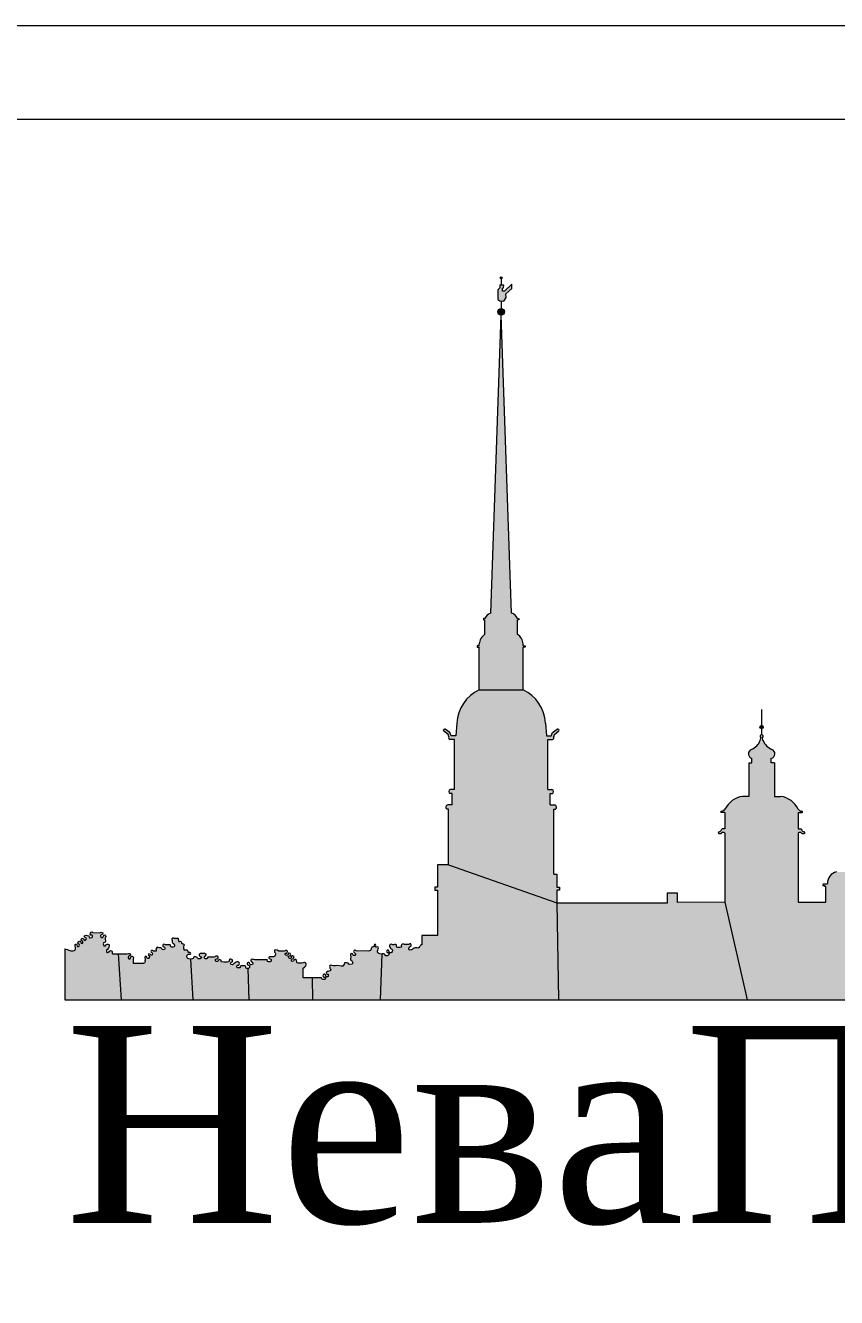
# Model space of a CAD drawing. Header units: metres. Extents: x 14591 to 15202, y 5442 to 5571.
# Drawn here: x 15033.84 to 15038.17, y 5465.25 to 5472.03 of the extents above; entities that cross this region are included whole.
import ezdxf

# ---------------------------------------------------------------- set-up
doc = ezdxf.new("R2010")
doc.units = ezdxf.units.M
doc.header["$MEASUREMENT"] = 0
doc.layers.add('контур здания на ситуации', color=1, linetype='Continuous', lineweight=30)
doc.styles.get("Standard").update_dxf_attribs({"font": 'txt.shx', "height": 0.0025})

# ---------------------------------------------------------------- blocks, each defined once
blk = doc.blocks.new('A$C2C6E360E_1_11')
at = {"linetype": 'Continuous', "lineweight": -2, "ltscale": 0.1}
for points in [[(-10.6662, -0.6725), (-10.6871, -0.672), (-10.6985, -0.6636), (-10.6989, -0.6128), (-10.6875, -0.6012), (-10.6875, -0.5876), (-10.6671, -0.5873), (-10.6674, -0.6026), (-10.6733, -0.603), (-10.6725, -0.6205), (-10.6634, -0.6202), (-10.6229, -0.582), (-10.6235, -0.6054), (-10.6556, -0.6334), (-10.6539, -0.6544)], [(-10.6753, -0.549, 1), (-10.6854, -0.549, 1)], [(-10.5634, -2.5175), (-10.5519, -2.5175), (-10.5519, -2.5113), (-10.5634, -2.5113), (-10.5634, -2.501, 0.245371), (-10.5938, -2.4487), (-10.5938, -2.3719), (-10.5855, -2.3719), (-10.5855, -2.3658), (-10.5938, -2.3658, 0.240353), (-10.6259, -2.3359), (-10.6803, -0.7479), (-10.7348, -2.3359, 0.240353), (-10.7668, -2.3658), (-10.7752, -2.3658), (-10.7752, -2.3719), (-10.7668, -2.3719), (-10.7668, -2.4487, 0.245371), (-10.7972, -2.501), (-10.7972, -2.5113), (-10.8087, -2.5113), (-10.8087, -2.5175), (-10.7972, -2.5175), (-10.7972, -2.7456), (-10.5634, -2.7456)], [(-10.4314, -3.0104), (-10.4059, -3.0104, 0.409034), (-10.4005, -2.9962), (-10.3968, -2.9834), (-10.3722, -2.9649, 0.850559), (-10.3843, -2.9567), (-10.407, -2.9737), (-10.4138, -2.9902), (-10.4383, -2.9902), (-10.4434, -2.9226, 0.273634), (-10.5634, -2.7456), (-10.7972, -2.7456, 0.273634), (-10.9173, -2.9226), (-10.9224, -2.9902), (-10.9468, -2.9902), (-10.9537, -2.9737), (-10.9783, -2.9552, 0.71604), (-10.9885, -2.9649), (-10.9639, -2.9834), (-10.9602, -2.9962, 0.409034), (-10.9548, -3.0104), (-10.9293, -3.0104), (-10.9293, -3.2778), (-10.9512, -3.2778, 0.692678), (-10.9533, -3.2989), (-10.9424, -3.2989), (-10.9424, -3.3595), (-10.9653, -3.3595, 0.789101), (-10.9696, -3.381), (-10.9613, -3.381), (-10.9613, -3.6795), (-10.3843, -3.8808), (-10.3843, -3.814), (-10.3688, -3.814), (-10.3688, -3.7976), (-10.3843, -3.7976), (-10.3843, -3.7292), (-10.3994, -3.7292), (-10.3994, -3.381), (-10.3911, -3.381, 0.818526), (-10.3962, -3.3595), (-10.4183, -3.3595), (-10.4183, -3.2989), (-10.4074, -3.2989, 0.692678), (-10.4095, -3.2778), (-10.4314, -3.2778)], [(-9.3003, -2.944, 1), (-9.2829, -2.944, 1)], [(-8.613, -3.9381), (-8.6155, -3.9381), (-8.6188, -3.9354), (-8.6221, -3.9283), (-8.6285, -3.9275), (-8.6338, -3.9254), (-8.6393, -3.9248), (-8.6442, -3.9271), (-8.6464, -3.9294), (-8.648, -3.9376), (-8.6533, -3.9397), (-8.6609, -3.9406), (-8.6687, -3.9397), (-8.6748, -3.939), (-8.6771, -3.9303), (-8.6782, -3.9273), (-8.6813, -3.9259), (-8.6883, -3.9258), (-8.6912, -3.9303), (-8.6931, -3.9334), (-8.695, -3.9362), (-8.7051, -3.9331), (-8.7041, -3.924), (-8.6989, -3.9214), (-8.6932, -3.9187), (-8.6918, -3.9153), (-8.6954, -3.9071), (-8.7036, -3.9053), (-8.7091, -3.9048), (-8.7091, -3.794), (-8.7043, -3.794), (-8.7043, -3.7898), (-8.6955, -3.7898, 0.987681), (-8.6974, -3.7821), (-8.7177, -3.7821, 0.380531), (-8.7661, -3.7162), (-8.8291, -3.7162), (-8.8921, -3.7162, 0.380531), (-8.9405, -3.7821), (-8.9625, -3.7821, 1.012473), (-8.9606, -3.7898), (-8.9539, -3.7898), (-8.9539, -3.794), (-8.9491, -3.794), (-8.9491, -3.8782), (-9.0962, -3.8782), (-9.0962, -3.5104, -0.473931), (-9.0783, -3.5093, 0.340172), (-9.062, -3.5099, 0.608909), (-9.0644, -3.5023, -0.218924), (-9.0746, -3.4973, 0.241035), (-9.0817, -3.4864), (-9.0962, -3.4864), (-9.0962, -3.3997), (-9.076, -3.3997, 0.746498), (-9.0762, -3.3926, -0.233077), (-9.0962, -3.382, 0.244578), (-9.1903, -3.3135), (-9.2233, -3.3135), (-9.2233, -3.1352), (-9.2399, -3.1352), (-9.2399, -3.1104, 0.712425), (-9.236, -3.0641, -0.19933), (-9.2843, -3.0155), (-9.2871, -3.001, 0.757963), (-9.2916, -2.985, 0.757963), (-9.2961, -3.001), (-9.299, -3.0155, -0.19933), (-9.3473, -3.0641, 0.712425), (-9.3434, -3.1104), (-9.3434, -3.1352), (-9.36, -3.1352), (-9.36, -3.3135), (-9.393, -3.3135, 0.244578), (-9.487, -3.382, -0.233077), (-9.5071, -3.3926, 1.028208), (-9.505, -3.3997), (-9.487, -3.3997), (-9.487, -3.4864), (-9.5016, -3.4864, 0.241035), (-9.5087, -3.4973, -0.218924), (-9.5189, -3.5023, 0.608909), (-9.5213, -3.5099, 0.340172), (-9.5049, -3.5093, -0.473931), (-9.487, -3.5104), (-9.487, -3.8782), (-9.3692, -4.3992), (-8.575, -4.3992)], [(-11.326, -4.3992), (-11.3162, -4.1541), (-11.3136, -4.1537), (-11.3047, -4.1538), (-11.3008, -4.156), (-11.2986, -4.1593), (-11.2983, -4.1626), (-11.2958, -4.1632), (-11.2919, -4.164), (-11.2859, -4.1645), (-11.2813, -4.1611), (-11.2775, -4.1512), (-11.279, -4.1497), (-11.2825, -4.1465), (-11.2842, -4.1463), (-11.2897, -4.1456), (-11.291, -4.1406), (-11.2906, -4.1376), (-11.2876, -4.1344), (-11.2815, -4.1337), (-11.2796, -4.1367), (-11.2785, -4.1409), (-11.278, -4.1427), (-11.277, -4.1462), (-11.275, -4.1469), (-11.2721, -4.1479), (-11.2686, -4.147), (-11.2653, -4.1462), (-11.2611, -4.1413), (-11.2607, -4.1357), (-11.2606, -4.1338), (-11.2622, -4.1295), (-11.2642, -4.1283), (-11.2672, -4.1264), (-11.2693, -4.1251), (-11.2718, -4.1228), (-11.2731, -4.1193), (-11.276, -4.1143), (-11.2753, -4.1095), (-11.2747, -4.1057), (-11.2723, -4.1027), (-11.2666, -4.1022), (-11.2624, -4.1037), (-11.2578, -4.1052), (-11.2557, -4.1049), (-11.2542, -4.1046), (-11.2501, -4.104), (-11.2463, -4.1023), (-11.2432, -4.1038), (-11.2389, -4.1058), (-11.2386, -4.1096), (-11.238, -4.1165), (-11.232, -4.1191), (-11.2249, -4.1199), (-11.2201, -4.1191), (-11.2158, -4.1185), (-11.2143, -4.1183), (-11.2119, -4.1164), (-11.2129, -4.1093), (-11.2125, -4.1053), (-11.2079, -4.1015), (-11.2033, -4.1003), (-11.1952, -4.1043), (-11.1879, -4.1043), (-11.1813, -4.1043), (-11.1758, -4.1037), (-11.1733, -4.1027), (-11.1667, -4.1002), (-11.163, -4.1001), (-11.1614, -4.1016), (-11.1597, -4.1045), (-11.1604, -4.1104), (-11.1641, -4.1143), (-11.1669, -4.1145), (-11.1682, -4.1158), (-11.1712, -4.1189), (-11.1723, -4.1219), (-11.172, -4.1265), (-11.169, -4.1316), (-11.1663, -4.1332), (-11.1621, -4.1315), (-11.1562, -4.1322), (-11.153, -4.1284), (-11.1518, -4.1269), (-11.1494, -4.124), (-11.1456, -4.1231), (-11.1429, -4.1225), (-11.1393, -4.1213), (-11.1353, -4.1216), (-11.1308, -4.1218), (-11.1251, -4.1222), (-11.1219, -4.1214), (-11.1202, -4.121), (-11.1182, -4.1205), (-11.1171, -4.1185), (-11.1148, -4.1145), (-11.1128, -4.111), (-11.1111, -4.108), (-11.1094, -4.105), (-11.1033, -4.1047), (-11.1033, -4.0556), (-11.02, -4.0556), (-11.02, -3.814), (-11.035, -3.814), (-11.035, -3.7976), (-11.02, -3.7976), (-11.02, -3.6795), (-10.9613, -3.6795), (-10.3843, -3.8808), (-10.3741, -4.3992)], [(-10.3741, -4.3992), (-10.3843, -3.8808), (-9.794, -3.8808), (-9.794, -3.8277), (-9.7415, -3.8277), (-9.7415, -3.879), (-9.487, -3.8782), (-9.3692, -4.3992)], [(-13.0071, -4.3992), (-13.0071, -4.1274), (-12.9923, -4.1305), (-12.9866, -4.1341), (-12.981, -4.1363), (-12.9756, -4.1375), (-12.9714, -4.1376), (-12.9621, -4.1379), (-12.9559, -4.1347), (-12.9525, -4.1317), (-12.9504, -4.1273), (-12.9502, -4.1192), (-12.952, -4.1125), (-12.9516, -4.1039), (-12.9481, -4.1015), (-12.9443, -4.1023), (-12.9433, -4.1055), (-12.9415, -4.1121), (-12.9391, -4.1133), (-12.9349, -4.1138), (-12.9308, -4.1116), (-12.928, -4.1078), (-12.9311, -4.1018), (-12.9349, -4.099), (-12.9372, -4.0937), (-12.934, -4.0877), (-12.9285, -4.0848), (-12.9243, -4.0876), (-12.9224, -4.0904), (-12.9192, -4.0969), (-12.9136, -4.0974), (-12.9115, -4.0932), (-12.9106, -4.0892), (-12.9122, -4.0863), (-12.9157, -4.0835), (-12.9196, -4.0818), (-12.9205, -4.0778), (-12.9184, -4.0725), (-12.9148, -4.0704), (-12.9118, -4.0709), (-12.9073, -4.0721), (-12.9061, -4.0764), (-12.9053, -4.0786), (-12.9036, -4.0801), (-12.8986, -4.0805), (-12.8946, -4.0783), (-12.8917, -4.0733), (-12.8939, -4.0705), (-12.896, -4.0671), (-12.8994, -4.0662), (-12.9032, -4.0613), (-12.9025, -4.0578), (-12.9005, -4.0547), (-12.8926, -4.054), (-12.8878, -4.0563), (-12.8794, -4.0577), (-12.8774, -4.065), (-12.8762, -4.0674), (-12.8728, -4.0687), (-12.8621, -4.0653), (-12.8601, -4.0627), (-12.8593, -4.0576), (-12.8609, -4.0544), (-12.868, -4.0536), (-12.8716, -4.0484), (-12.8702, -4.0434), (-12.8664, -4.0379), (-12.8606, -4.0364), (-12.8578, -4.0386), (-12.8229, -4.0408), (-12.8162, -4.0386), (-12.814, -4.0369), (-12.8052, -4.0405), (-12.8043, -4.0456), (-12.8054, -4.0481), (-12.8099, -4.0504), (-12.814, -4.0514), (-12.817, -4.0563), (-12.8158, -4.0641), (-12.8137, -4.0668), (-12.8084, -4.0672), (-12.8021, -4.0632), (-12.8011, -4.0582), (-12.7992, -4.0538), (-12.7941, -4.0519), (-12.7896, -4.0553), (-12.7886, -4.06), (-12.79, -4.066), (-12.7912, -4.0681), (-12.7913, -4.0744), (-12.7911, -4.0835), (-12.7905, -4.0879), (-12.792, -4.0903), (-12.8004, -4.0952), (-12.8025, -4.1001), (-12.8015, -4.1052), (-12.7992, -4.1098), (-12.7905, -4.111), (-12.7877, -4.1078), (-12.7861, -4.1039), (-12.7817, -4.1013), (-12.7758, -4.1018), (-12.773, -4.1034), (-12.7714, -4.1055), (-12.7712, -4.1103), (-12.773, -4.1172), (-12.7742, -4.1224), (-12.7786, -4.1286), (-12.7846, -4.1332), (-12.7858, -4.1409), (-12.7835, -4.1454), (-12.7791, -4.1466), (-12.7717, -4.1441), (-12.7697, -4.1393), (-12.7642, -4.1351), (-12.7587, -4.1369), (-12.7551, -4.1412), (-12.7543, -4.1513), (-12.7538, -4.1533), (-12.7227, -4.1537), (-12.7064, -4.3992)], [(-12.7064, -4.3992), (-12.7227, -4.1537), (-12.6742, -4.1535), (-12.6676, -4.1509), (-12.6647, -4.1507), (-12.659, -4.1529), (-12.6575, -4.1567), (-12.6585, -4.1615), (-12.6617, -4.1635), (-12.6677, -4.1671), (-12.6696, -4.1707), (-12.6697, -4.175), (-12.6666, -4.1801), (-12.6638, -4.1811), (-12.6589, -4.1779), (-12.6565, -4.1754), (-12.6545, -4.17), (-12.6525, -4.1657), (-12.6478, -4.1657), (-12.6439, -4.1676), (-12.6428, -4.1686), (-12.6411, -4.1731), (-12.6424, -4.1834), (-12.6424, -4.2027), (-12.5881, -4.2027), (-12.5881, -4.2027), (-12.5864, -4.2026), (-12.5836, -4.2021), (-12.5823, -4.2004), (-12.5801, -4.1968), (-12.5773, -4.1933), (-12.5793, -4.1911), (-12.5804, -4.1893), (-12.5791, -4.1803), (-12.5786, -4.1773), (-12.5804, -4.1738), (-12.58, -4.1703), (-12.5786, -4.1676), (-12.5761, -4.1662), (-12.5731, -4.1668), (-12.5699, -4.1692), (-12.569, -4.1729), (-12.5677, -4.1766), (-12.5641, -4.1778), (-12.5602, -4.178), (-12.5569, -4.1735), (-12.5556, -4.1705), (-12.5558, -4.1645), (-12.5581, -4.1626), (-12.5607, -4.1615), (-12.5626, -4.1592), (-12.5601, -4.1552), (-12.5583, -4.154), (-12.5538, -4.1544), (-12.5502, -4.1576), (-12.5476, -4.1602), (-12.5434, -4.1597), (-12.5416, -4.1581), (-12.5396, -4.1514), (-12.541, -4.1476), (-12.5438, -4.1466), (-12.5468, -4.1447), (-12.5486, -4.1411), (-12.5474, -4.1375), (-12.5446, -4.1362), (-12.54, -4.136), (-12.5344, -4.1381), (-12.5262, -4.1386), (-12.5207, -4.1384), (-12.5201, -4.1341), (-12.5211, -4.1284), (-12.5191, -4.1231), (-12.5143, -4.1181), (-12.5103, -4.1186), (-12.5025, -4.1209), (-12.4977, -4.1214), (-12.4913, -4.1243), (-12.4865, -4.1304), (-12.4823, -4.1317), (-12.476, -4.1306), (-12.4736, -4.1262), (-12.4733, -4.1212), (-12.4754, -4.1176), (-12.4789, -4.1164), (-12.4842, -4.113), (-12.4842, -4.1071), (-12.4833, -4.1029), (-12.4785, -4.1014), (-12.4708, -4.1045), (-12.4513, -4.1047), (-12.4459, -4.1057), (-12.4438, -4.1078), (-12.4429, -4.1123), (-12.4378, -4.117), (-12.4318, -4.1176), (-12.426, -4.1161), (-12.4231, -4.1117), (-12.4231, -4.1076), (-12.4245, -4.1008), (-12.4261, -4.0983), (-12.4286, -4.0975), (-12.4332, -4.0953), (-12.4353, -4.0904), (-12.4341, -4.0838), (-12.4342, -4.0813), (-12.4366, -4.0774), (-12.4364, -4.074), (-12.4354, -4.0708), (-12.4338, -4.0701), (-12.4265, -4.07), (-12.422, -4.0714), (-12.4164, -4.0716), (-12.4068, -4.072), (-12.4036, -4.0722), (-12.4017, -4.0734), (-12.4002, -4.0774), (-12.4001, -4.0815), (-12.4001, -4.0843), (-12.4002, -4.0861), (-12.3983, -4.0885), (-12.396, -4.0886), (-12.3915, -4.0882), (-12.3866, -4.0894), (-12.3842, -4.0916), (-12.3833, -4.0938), (-12.3827, -4.0978), (-12.3787, -4.1017), (-12.3744, -4.1015), (-12.3715, -4.1026), (-12.3703, -4.1042), (-12.3698, -4.1065), (-12.3706, -4.1089), (-12.3718, -4.1102), (-12.3717, -4.1175), (-12.3719, -4.1211), (-12.3721, -4.1246), (-12.3712, -4.1304), (-12.37, -4.1335), (-12.3668, -4.1342), (-12.3642, -4.134), (-12.361, -4.134), (-12.3553, -4.134), (-12.3525, -4.1353), (-12.3516, -4.1367), (-12.3496, -4.1403), (-12.3502, -4.1439), (-12.3481, -4.1458), (-12.3413, -4.1463), (-12.3374, -4.1483), (-12.3353, -4.1519), (-12.3376, -4.1543), (-12.3426, -4.1541), (-12.3471, -4.1542), (-12.352, -4.1563), (-12.3545, -4.1602), (-12.3561, -4.1663), (-12.3558, -4.1703), (-12.3551, -4.1754), (-12.3513, -4.1785), (-12.3451, -4.1807), (-12.3376, -4.1817), (-12.3254, -4.3992)], [(-12.0255, -4.3992), (-12.032, -4.2314), (-12.028, -4.2308), (-12.0247, -4.2281), (-12.0227, -4.2258), (-12.0219, -4.2236), (-12.0225, -4.2165), (-12.0238, -4.2146), (-12.0323, -4.211), (-12.0346, -4.207), (-12.0349, -4.2038), (-12.0336, -4.2017), (-12.0299, -4.1997), (-12.0244, -4.1989), (-12.0216, -4.2021), (-12.0205, -4.2061), (-12.0193, -4.2095), (-12.0168, -4.211), (-12.0128, -4.211), (-12.0057, -4.2096), (-12.0042, -4.2052), (-12.0043, -4.2027), (-12.0057, -4.1991), (-12.0088, -4.1982), (-12.0126, -4.1955), (-12.0145, -4.1909), (-12.0154, -4.1868), (-12.0134, -4.184), (-12.0076, -4.1822), (-12.0037, -4.1828), (-12.0011, -4.1837), (-11.9945, -4.1857), (-11.9352, -4.1851), (-11.929, -4.1853), (-11.9266, -4.1866), (-11.9277, -4.1897), (-11.9273, -4.1939), (-11.9215, -4.1955), (-11.9125, -4.196), (-11.9085, -4.1933), (-11.9063, -4.1892), (-11.9069, -4.1827), (-11.9083, -4.1812), (-11.9173, -4.1773), (-11.9192, -4.1741), (-11.9188, -4.1702), (-11.9162, -4.1687), (-11.9103, -4.1688), (-11.9026, -4.1697), (-11.8945, -4.1685), (-11.8878, -4.166), (-11.8848, -4.1607), (-11.8841, -4.1566), (-11.8846, -4.1512), (-11.8864, -4.1471), (-11.889, -4.1443), (-11.8897, -4.139), (-11.8885, -4.1342), (-11.8818, -4.1324), (-11.8752, -4.1345), (-11.8653, -4.139), (-11.8584, -4.1394), (-11.8455, -4.1388), (-11.8368, -4.1383), (-11.8331, -4.1376), (-11.8301, -4.1346), (-11.8233, -4.1352), (-11.821, -4.1369), (-11.82, -4.1415), (-11.8224, -4.1476), (-11.8238, -4.1488), (-11.8258, -4.1488), (-11.8289, -4.1501), (-11.8318, -4.1522), (-11.8315, -4.1562), (-11.8282, -4.1601), (-11.8262, -4.1615), (-11.8194, -4.1611), (-11.8169, -4.1575), (-11.8167, -4.154), (-11.8153, -4.1503), (-11.8105, -4.1495), (-11.8061, -4.1511), (-11.8032, -4.1546), (-11.8014, -4.1589), (-11.8034, -4.1635), (-11.8092, -4.164), (-11.8133, -4.1652), (-11.8154, -4.1677), (-11.8147, -4.1715), (-11.8131, -4.1745), (-11.8107, -4.1764), (-11.8067, -4.1781), (-11.8039, -4.1775), (-11.8, -4.1744), (-11.7996, -4.1708), (-11.7983, -4.1676), (-11.7928, -4.1643), (-11.7889, -4.165), (-11.7847, -4.1669), (-11.787, -4.1764), (-11.7901, -4.179), (-11.797, -4.1825), (-11.799, -4.1859), (-11.7991, -4.1903), (-11.7941, -4.1938), (-11.7885, -4.1926), (-11.7859, -4.189), (-11.7843, -4.1845), (-11.782, -4.1831), (-11.7748, -4.184), (-11.7716, -4.1863), (-11.77, -4.1952), (-11.7699, -4.1986), (-11.7686, -4.2011), (-11.7635, -4.2031), (-11.7531, -4.2032), (-11.7429, -4.2031), (-11.7365, -4.2008), (-11.7317, -4.1993), (-11.7286, -4.1989), (-11.7245, -4.2019), (-11.7225, -4.2032), (-11.721, -4.2082), (-11.7198, -4.2126), (-11.7224, -4.219), (-11.7247, -4.2215), (-11.7296, -4.2246), (-11.7367, -4.2298), (-11.7367, -4.281), (-11.6874, -4.281), (-11.6857, -4.3992)], [(-11.6857, -4.3992), (-11.6874, -4.281), (-11.6381, -4.281), (-11.6371, -4.2864), (-11.6353, -4.2885), (-11.629, -4.2906), (-11.622, -4.2903), (-11.6167, -4.2833), (-11.6169, -4.2803), (-11.6194, -4.2778), (-11.621, -4.2778), (-11.6257, -4.2768), (-11.6295, -4.2746), (-11.6316, -4.2709), (-11.6288, -4.2647), (-11.6258, -4.2614), (-11.6209, -4.2623), (-11.6157, -4.2672), (-11.6159, -4.272), (-11.6112, -4.2752), (-11.6062, -4.275), (-11.6021, -4.2733), (-11.6036, -4.2699), (-11.6025, -4.2653), (-11.6037, -4.2621), (-11.6086, -4.2613), (-11.6118, -4.2595), (-11.6133, -4.2555), (-11.6125, -4.2508), (-11.6083, -4.2472), (-11.6048, -4.2466), (-11.5995, -4.2463), (-11.5948, -4.2442), (-11.5914, -4.2415), (-11.5896, -4.237), (-11.5913, -4.233), (-11.594, -4.2301), (-11.5948, -4.2248), (-11.5954, -4.2203), (-11.5944, -4.2156), (-11.5885, -4.2139), (-11.5832, -4.2149), (-11.5743, -4.2165), (-11.5658, -4.2175), (-11.5608, -4.2153), (-11.5423, -4.2164), (-11.5333, -4.2186), (-11.5243, -4.2183), (-11.5175, -4.2087), (-11.5153, -4.2008), (-11.5092, -4.201), (-11.5036, -4.2012), (-11.4962, -4.2031), (-11.4927, -4.2083), (-11.4892, -4.2107), (-11.4743, -4.2082), (-11.4734, -4.2045), (-11.471, -4.1988), (-11.4742, -4.1927), (-11.4767, -4.1909), (-11.4815, -4.1874), (-11.4846, -4.1815), (-11.4836, -4.1774), (-11.4818, -4.1706), (-11.484, -4.1587), (-11.4833, -4.1548), (-11.48, -4.1518), (-11.474, -4.1531), (-11.4721, -4.1581), (-11.4686, -4.1613), (-11.4633, -4.1627), (-11.4604, -4.1616), (-11.4573, -4.1573), (-11.4574, -4.1528), (-11.4602, -4.1491), (-11.4623, -4.1476), (-11.466, -4.145), (-11.4672, -4.1412), (-11.4666, -4.1375), (-11.4631, -4.1345), (-11.4588, -4.1345), (-11.4564, -4.1362), (-11.4476, -4.1381), (-11.3974, -4.1379), (-11.3893, -4.1385), (-11.3819, -4.138), (-11.3767, -4.1353), (-11.3754, -4.1318), (-11.374, -4.1267), (-11.3731, -4.1232), (-11.3723, -4.1215), (-11.3701, -4.1184), (-11.3665, -4.1172), (-11.3627, -4.1161), (-11.3578, -4.114), (-11.3585, -4.1076), (-11.3564, -4.1034), (-11.3541, -4.1023), (-11.3499, -4.1043), (-11.3485, -4.1082), (-11.3499, -4.1118), (-11.3506, -4.1134), (-11.3512, -4.115), (-11.348, -4.1173), (-11.3469, -4.117), (-11.3409, -4.1157), (-11.3371, -4.1184), (-11.3352, -4.1212), (-11.3357, -4.1272), (-11.3385, -4.1334), (-11.3406, -4.1392), (-11.3396, -4.1439), (-11.3386, -4.1483), (-11.3325, -4.1516), (-11.3267, -4.1528), (-11.3189, -4.1546), (-11.3162, -4.1541), (-11.326, -4.3992)], [(-12.3254, -4.3992), (-12.3376, -4.1817), (-12.3257, -4.1803), (-12.3225, -4.1783), (-12.3217, -4.175), (-12.3203, -4.1722), (-12.3181, -4.1696), (-12.315, -4.1679), (-12.3099, -4.1695), (-12.3046, -4.1713), (-12.3011, -4.1732), (-12.2997, -4.177), (-12.2959, -4.179), (-12.2902, -4.1802), (-12.2855, -4.1801), (-12.2788, -4.1747), (-12.2786, -4.1721), (-12.2799, -4.1697), (-12.286, -4.1666), (-12.2897, -4.1641), (-12.2913, -4.1604), (-12.2915, -4.1575), (-12.2914, -4.1561), (-12.2857, -4.152), (-12.2809, -4.151), (-12.2773, -4.1519), (-12.2731, -4.1522), (-12.2673, -4.1509), (-12.2635, -4.1501), (-12.2604, -4.1507), (-12.257, -4.1525), (-12.2541, -4.1551), (-12.2531, -4.1589), (-12.2574, -4.1644), (-12.2603, -4.1665), (-12.2623, -4.1708), (-12.2621, -4.1747), (-12.2602, -4.1775), (-12.2562, -4.1801), (-12.2514, -4.1807), (-12.2479, -4.1788), (-12.2477, -4.1764), (-12.2441, -4.1705), (-12.2134, -4.1702), (-12.2077, -4.1699), (-12.2055, -4.1681), (-12.2028, -4.1657), (-12.198, -4.1648), (-12.1938, -4.1655), (-12.191, -4.1671), (-12.19, -4.1688), (-12.1892, -4.1727), (-12.1903, -4.1766), (-12.1927, -4.1792), (-12.1951, -4.1803), (-12.1969, -4.1805), (-12.2012, -4.181), (-12.2038, -4.1836), (-12.2045, -4.1871), (-12.2041, -4.1905), (-12.2019, -4.1934), (-12.1972, -4.194), (-12.1918, -4.194), (-12.1888, -4.1899), (-12.1884, -4.1875), (-12.1865, -4.1851), (-12.1829, -4.1842), (-12.1784, -4.1847), (-12.1753, -4.1861), (-12.1737, -4.1888), (-12.1731, -4.1915), (-12.1731, -4.1946), (-12.172, -4.1966), (-12.1592, -4.1979), (-12.1496, -4.1981), (-12.1407, -4.1977), (-12.1348, -4.1961), (-12.1308, -4.1918), (-12.1301, -4.1885), (-12.1282, -4.1842), (-12.127, -4.1825), (-12.1224, -4.1823), (-12.1165, -4.1828), (-12.1136, -4.1849), (-12.1122, -4.1881), (-12.1112, -4.1909), (-12.1157, -4.1962), (-12.1194, -4.1978), (-12.1221, -4.2013), (-12.1229, -4.2048), (-12.1226, -4.2086), (-12.1205, -4.2105), (-12.1132, -4.2118), (-12.1076, -4.2087), (-12.1033, -4.2048), (-12.0992, -4.2008), (-12.0947, -4.1983), (-12.0901, -4.1965), (-12.0837, -4.1961), (-12.0793, -4.1977), (-12.0767, -4.2002), (-12.0765, -4.2039), (-12.0769, -4.2079), (-12.0781, -4.2117), (-12.0802, -4.2132), (-12.0848, -4.2137), (-12.0883, -4.2154), (-12.0898, -4.2174), (-12.0904, -4.2213), (-12.0891, -4.2248), (-12.0867, -4.2273), (-12.0804, -4.2277), (-12.0744, -4.2273), (-12.0716, -4.2257), (-12.0713, -4.2193), (-12.0673, -4.2177), (-12.0629, -4.2166), (-12.0565, -4.2167), (-12.0506, -4.217), (-12.0476, -4.2179), (-12.0441, -4.219), (-12.0418, -4.2224), (-12.0413, -4.2259), (-12.04, -4.2304), (-12.0359, -4.2319), (-12.032, -4.2314), (-12.0255, -4.3992)]]:
    blk.add_hatch(color=7, dxfattribs=at).paths.add_polyline_path(points)
h = blk.add_hatch(color=7, dxfattribs=at)
edge = h.paths.add_edge_path()
edge.add_arc((-10.6803, -0.7305), 0.0174, 0, 360)
at = {"color": 7, "linetype": 'Continuous', "lineweight": -2, "ltscale": 0.1}
for p, q in [((-10.6803, -0.5541), (-10.6803, -0.5875)), ((-10.6803, -0.6722), (-10.6803, -0.7131)), ((-10.7348, -2.3363), (-10.6803, -0.7479)), ((-10.6259, -2.3363), (-10.6803, -0.7479)), ((-10.7668, -2.4498), (-10.7668, -2.3719)), ((-10.5938, -2.4498), (-10.5938, -2.3719)), ((-10.7972, -2.5113), (-10.7972, -2.501)), ((-10.5634, -2.5113), (-10.5634, -2.501)), ((-10.7972, -2.7456), (-10.7972, -2.5175)), ((-10.5634, -2.7456), (-10.5634, -2.5175)), ((-10.7972, -2.7456), (-10.5634, -2.7456)), ((-9.2916, -2.8497), (-9.2916, -2.9353)), ((-10.9639, -2.9834), (-10.9885, -2.9649)), ((-10.9537, -2.9737), (-10.9783, -2.9552)), ((-10.9602, -2.9962), (-10.9639, -2.9834)), ((-10.9468, -2.9902), (-10.9537, -2.9737)), ((-10.9173, -2.9226), (-10.9224, -2.9902)), ((-10.4434, -2.9226), (-10.4383, -2.9902)), ((-10.4138, -2.9902), (-10.407, -2.9737)), ((-10.407, -2.9737), (-10.3823, -2.9552)), ((-10.4005, -2.9962), (-10.3968, -2.9834)), ((-10.3968, -2.9834), (-10.3722, -2.9649)), ((-9.2916, -2.9527), (-9.2916, -2.985)), ((-10.9293, -3.0104), (-10.9548, -3.0104)), ((-10.9224, -2.9902), (-10.9468, -2.9902)), ((-10.9293, -3.2778), (-10.9293, -3.0104)), ((-10.4383, -2.9902), (-10.4138, -2.9902)), ((-10.4314, -3.2778), (-10.4314, -3.0104)), ((-10.4314, -3.0104), (-10.4059, -3.0104)), ((-9.299, -3.0155), (-9.2961, -3.001)), ((-9.2843, -3.0155), (-9.2871, -3.001)), ((-9.3434, -3.1352), (-9.3434, -3.1102)), ((-9.2399, -3.1352), (-9.2399, -3.1102)), ((-9.36, -3.1352), (-9.36, -3.3135)), ((-9.36, -3.1352), (-9.3434, -3.1352)), ((-9.2233, -3.1352), (-9.2399, -3.1352)), ((-9.2233, -3.1352), (-9.2233, -3.3135)), ((-10.9424, -3.2989), (-10.9533, -3.2989)), ((-10.9293, -3.2778), (-10.9512, -3.2778)), ((-10.9424, -3.3595), (-10.9424, -3.2989)), ((-10.4314, -3.2778), (-10.4095, -3.2778)), ((-10.4183, -3.3595), (-10.4183, -3.2989)), ((-10.4183, -3.2989), (-10.4074, -3.2989)), ((-9.36, -3.3135), (-9.393, -3.3135)), ((-9.2233, -3.3135), (-9.1903, -3.3135)), ((-10.9613, -3.381), (-10.9696, -3.381)), ((-10.9424, -3.3595), (-10.9653, -3.3595)), ((-10.9613, -3.6795), (-10.9613, -3.381)), ((-10.4183, -3.3595), (-10.3954, -3.3595)), ((-10.3994, -3.7292), (-10.3994, -3.381)), ((-10.3994, -3.381), (-10.3911, -3.381)), ((-9.487, -3.3997), (-9.5073, -3.3997)), ((-9.487, -3.3997), (-9.487, -3.4864)), ((-9.0962, -3.3997), (-9.0962, -3.4864)), ((-9.0962, -3.3997), (-9.076, -3.3997)), ((-9.487, -3.4864), (-9.5016, -3.4864)), ((-9.487, -3.5104), (-9.487, -3.8782)), ((-9.0962, -3.4864), (-9.0817, -3.4864)), ((-9.0962, -3.5104), (-9.0962, -3.8782)), ((-10.9613, -3.6795), (-11.02, -3.6795)), ((-11.02, -3.6795), (-11.02, -3.7976)), ((-10.9613, -3.6795), (-10.3843, -3.8808)), ((-10.3994, -3.7292), (-10.3843, -3.7292)), ((-10.3843, -3.7292), (-10.3843, -3.7976)), ((-8.9539, -3.7898), (-8.9629, -3.7898)), ((-8.9407, -3.7821), (-8.9626, -3.7821)), ((-8.9539, -3.794), (-8.9539, -3.7898)), ((-8.9491, -3.794), (-8.9539, -3.794)), ((-8.9491, -3.8782), (-8.9491, -3.794)), ((-11.02, -3.814), (-11.02, -4.0556)), ((-10.3843, -3.814), (-10.3843, -3.8808)), ((-10.3843, -3.8808), (-10.3741, -4.3992)), ((-9.487, -3.8782), (-9.7415, -3.879)), ((-9.487, -3.8782), (-9.3692, -4.3992)), ((-9.0962, -3.8782), (-8.9491, -3.8782)), ((-11.02, -4.0556), (-11.1033, -4.0556)), ((-11.1033, -4.0556), (-11.1033, -4.1047)), ((-12.7227, -4.1537), (-12.7064, -4.3992)), ((-12.6424, -4.1833), (-12.6424, -4.2027)), ((-12.6424, -4.2027), (-12.5881, -4.2027)), ((-12.3376, -4.1817), (-12.3254, -4.3992)), ((-11.3162, -4.1541), (-11.326, -4.3992)), ((-12.032, -4.2314), (-12.0255, -4.3992)), ((-11.7367, -4.281), (-11.7367, -4.2298)), ((-11.6381, -4.281), (-11.7367, -4.281)), ((-11.6874, -4.281), (-11.6857, -4.3992))]:
    blk.add_line(p, q, dxfattribs=at)
at = {"color": 7, "linetype": 'Continuous', "lineweight": -2, "ltscale": 0.1, "flags": 128}
blk.add_lwpolyline([(-10.6871, -0.672), (-10.6662, -0.6725), (-10.6539, -0.6544), (-10.6556, -0.6334), (-10.6235, -0.6054), (-10.6229, -0.582), (-10.6634, -0.6202), (-10.6725, -0.6205), (-10.6733, -0.603), (-10.6674, -0.6026), (-10.6671, -0.5873), (-10.6875, -0.5876), (-10.6875, -0.6012), (-10.6989, -0.6128), (-10.6985, -0.6636), (-10.6871, -0.672)], close=True, dxfattribs=at)
for points in [[(-10.7668, -2.3658), (-10.7752, -2.3658), (-10.7752, -2.3719), (-10.7668, -2.3719)], [(-10.5938, -2.3658), (-10.5855, -2.3658), (-10.5855, -2.3719), (-10.5938, -2.3719)], [(-10.7972, -2.5113), (-10.8087, -2.5113), (-10.8087, -2.5175), (-10.7972, -2.5175)], [(-10.5634, -2.5113), (-10.5519, -2.5113), (-10.5519, -2.5175), (-10.5634, -2.5175)], [(-11.02, -3.7976), (-11.035, -3.7976), (-11.035, -3.814), (-11.02, -3.814)], [(-10.3843, -3.7976), (-10.3688, -3.7976), (-10.3688, -3.814), (-10.3843, -3.814)], [(-10.3843, -3.8808), (-9.794, -3.8808), (-9.794, -3.8277), (-9.7415, -3.8277), (-9.7415, -3.879)], [(-13.0071, -4.1274), (-13.0071, -4.3992), (-5.0115, -4.3992), (-5.0115, -3.9639)], [(-13.0071, -4.1274), (-12.9923, -4.1305), (-12.9866, -4.1341), (-12.981, -4.1363), (-12.9756, -4.1375), (-12.9714, -4.1376), (-12.9621, -4.1379), (-12.9559, -4.1347), (-12.9525, -4.1317), (-12.9504, -4.1273), (-12.9502, -4.1192), (-12.952, -4.1125), (-12.9516, -4.1039), (-12.9481, -4.1015), (-12.9443, -4.1023), (-12.9433, -4.1055), (-12.9415, -4.1121), (-12.9391, -4.1133), (-12.9349, -4.1138), (-12.9308, -4.1116), (-12.928, -4.1078), (-12.9311, -4.1018), (-12.9349, -4.099), (-12.9372, -4.0937), (-12.934, -4.0877), (-12.9285, -4.0848), (-12.9243, -4.0876), (-12.9224, -4.0904), (-12.9192, -4.0969), (-12.9136, -4.0974), (-12.9115, -4.0932), (-12.9106, -4.0892), (-12.9122, -4.0863), (-12.9157, -4.0835), (-12.9196, -4.0818), (-12.9205, -4.0778), (-12.9184, -4.0725), (-12.9148, -4.0704), (-12.9118, -4.0709), (-12.9073, -4.0721), (-12.9061, -4.0764), (-12.9053, -4.0786), (-12.9036, -4.0801), (-12.8986, -4.0805), (-12.8946, -4.0783), (-12.8917, -4.0733), (-12.8939, -4.0705), (-12.896, -4.0671), (-12.8994, -4.0662), (-12.9032, -4.0613), (-12.9025, -4.0578), (-12.9005, -4.0547), (-12.8926, -4.054), (-12.8878, -4.0563), (-12.8794, -4.0577), (-12.8774, -4.065), (-12.8762, -4.0674), (-12.8728, -4.0687), (-12.8621, -4.0653), (-12.8601, -4.0627), (-12.8593, -4.0576), (-12.8609, -4.0544), (-12.868, -4.0536), (-12.8716, -4.0484), (-12.8702, -4.0434), (-12.8664, -4.0379), (-12.8606, -4.0364), (-12.8578, -4.0386), (-12.8229, -4.0408), (-12.8162, -4.0386), (-12.814, -4.0369), (-12.8052, -4.0405), (-12.8043, -4.0456), (-12.8054, -4.0481), (-12.8099, -4.0504), (-12.814, -4.0514), (-12.817, -4.0563), (-12.8158, -4.0641), (-12.8137, -4.0668), (-12.8084, -4.0672), (-12.8021, -4.0632), (-12.8011, -4.0582), (-12.7992, -4.0538), (-12.7941, -4.0519), (-12.7896, -4.0553), (-12.7886, -4.06), (-12.79, -4.066), (-12.7912, -4.0681), (-12.7913, -4.0744), (-12.7911, -4.0835), (-12.7905, -4.0879), (-12.792, -4.0903), (-12.8004, -4.0952), (-12.8025, -4.1001), (-12.8015, -4.1052), (-12.7992, -4.1098), (-12.7905, -4.111), (-12.7877, -4.1078), (-12.7861, -4.1039), (-12.7817, -4.1013), (-12.7758, -4.1018), (-12.773, -4.1034), (-12.7714, -4.1055), (-12.7712, -4.1103), (-12.773, -4.1172), (-12.7742, -4.1224), (-12.7786, -4.1286), (-12.7846, -4.1332), (-12.7858, -4.1409), (-12.7835, -4.1454), (-12.7791, -4.1466), (-12.7717, -4.1441), (-12.7697, -4.1393), (-12.7642, -4.1351), (-12.7587, -4.1369), (-12.7551, -4.1412), (-12.7543, -4.1513), (-12.7538, -4.1533), (-12.7227, -4.1537), (-12.6742, -4.1535), (-12.6676, -4.1509), (-12.6647, -4.1507), (-12.659, -4.1529), (-12.6575, -4.1567), (-12.6585, -4.1615), (-12.6617, -4.1635), (-12.6677, -4.1671), (-12.6696, -4.1707), (-12.6697, -4.175), (-12.6666, -4.1801), (-12.6638, -4.1811), (-12.6589, -4.1779), (-12.6565, -4.1754), (-12.6545, -4.17), (-12.6525, -4.1657), (-12.6478, -4.1657), (-12.6439, -4.1676), (-12.6428, -4.1686), (-12.6411, -4.1731), (-12.6424, -4.1834)], [(-11.7367, -4.2298), (-11.7296, -4.2246), (-11.7247, -4.2215), (-11.7224, -4.219), (-11.7198, -4.2126), (-11.721, -4.2082), (-11.7225, -4.2032), (-11.7245, -4.2019), (-11.7286, -4.1989), (-11.7317, -4.1993), (-11.7365, -4.2008), (-11.7429, -4.2031), (-11.7531, -4.2032), (-11.7635, -4.2031), (-11.7686, -4.2011), (-11.7699, -4.1986), (-11.77, -4.1952), (-11.7716, -4.1863), (-11.7748, -4.184), (-11.782, -4.1831), (-11.7843, -4.1845), (-11.7859, -4.189), (-11.7885, -4.1926), (-11.7941, -4.1938), (-11.7991, -4.1903), (-11.799, -4.1859), (-11.797, -4.1825), (-11.7901, -4.179), (-11.787, -4.1764), (-11.7847, -4.1669), (-11.7889, -4.165), (-11.7928, -4.1643), (-11.7983, -4.1676), (-11.7996, -4.1708), (-11.8, -4.1744), (-11.8039, -4.1775), (-11.8067, -4.1781), (-11.8107, -4.1764), (-11.8131, -4.1745), (-11.8147, -4.1715), (-11.8154, -4.1677), (-11.8133, -4.1652), (-11.8092, -4.164), (-11.8034, -4.1635), (-11.8014, -4.1589), (-11.8032, -4.1546), (-11.8061, -4.1511), (-11.8105, -4.1495), (-11.8153, -4.1503), (-11.8167, -4.154), (-11.8169, -4.1575), (-11.8194, -4.1611), (-11.8255, -4.1615), (-11.8269, -4.1611), (-11.8282, -4.1601), (-11.8315, -4.1562), (-11.8318, -4.1522), (-11.8289, -4.1501), (-11.8258, -4.1488), (-11.8238, -4.1488), (-11.8224, -4.1476), (-11.82, -4.1415), (-11.821, -4.1369), (-11.8233, -4.1352), (-11.8301, -4.1346), (-11.8331, -4.1376), (-11.8368, -4.1383), (-11.8455, -4.1388), (-11.8584, -4.1394), (-11.8653, -4.139), (-11.8752, -4.1345), (-11.8818, -4.1324), (-11.8885, -4.1342), (-11.8897, -4.139), (-11.889, -4.1443), (-11.8864, -4.1471), (-11.8846, -4.1512), (-11.8841, -4.1566), (-11.8848, -4.1607), (-11.8878, -4.166), (-11.8945, -4.1685), (-11.9026, -4.1697), (-11.9103, -4.1688), (-11.9162, -4.1687), (-11.9188, -4.1702), (-11.9192, -4.1741), (-11.9173, -4.1773), (-11.9083, -4.1812), (-11.9069, -4.1827), (-11.9063, -4.1892), (-11.9085, -4.1933), (-11.9125, -4.196), (-11.9215, -4.1955), (-11.9273, -4.1939), (-11.9277, -4.1897), (-11.9266, -4.1866), (-11.929, -4.1853), (-11.9352, -4.1851), (-11.9945, -4.1857), (-12.0011, -4.1837), (-12.0037, -4.1828), (-12.0076, -4.1822), (-12.0134, -4.184), (-12.0154, -4.1868), (-12.0145, -4.1909), (-12.0126, -4.1955), (-12.0088, -4.1982), (-12.0057, -4.1991), (-12.0046, -4.202), (-12.0043, -4.2033), (-12.0042, -4.2052), (-12.0057, -4.2096), (-12.0128, -4.211), (-12.0168, -4.211), (-12.0193, -4.2095), (-12.0205, -4.2061), (-12.0216, -4.2021), (-12.0244, -4.1989), (-12.0299, -4.1997), (-12.0336, -4.2017), (-12.0349, -4.2038), (-12.0346, -4.207), (-12.0323, -4.211), (-12.0238, -4.2146), (-12.0225, -4.2165), (-12.0219, -4.2236), (-12.0227, -4.2258), (-12.0247, -4.2281), (-12.028, -4.2308), (-12.0359, -4.2319), (-12.04, -4.2304), (-12.0413, -4.2259), (-12.0418, -4.2224), (-12.0441, -4.219), (-12.0476, -4.2179), (-12.0506, -4.217), (-12.0565, -4.2167), (-12.0629, -4.2166), (-12.0673, -4.2177), (-12.0713, -4.2193), (-12.0716, -4.2257), (-12.0744, -4.2273), (-12.0804, -4.2277), (-12.0867, -4.2273), (-12.0891, -4.2248), (-12.0904, -4.2213), (-12.0898, -4.2174), (-12.0883, -4.2154), (-12.0848, -4.2137), (-12.0802, -4.2132), (-12.0781, -4.2117), (-12.0769, -4.2079), (-12.0765, -4.2039), (-12.0767, -4.2002), (-12.0793, -4.1977), (-12.0837, -4.1961), (-12.0901, -4.1965), (-12.0947, -4.1983), (-12.0992, -4.2008), (-12.1033, -4.2048), (-12.1076, -4.2087), (-12.1132, -4.2118), (-12.1205, -4.2105), (-12.1226, -4.2086), (-12.1229, -4.2048), (-12.1221, -4.2013), (-12.1194, -4.1978), (-12.1157, -4.1962), (-12.1112, -4.1909), (-12.1122, -4.1881), (-12.1136, -4.1849), (-12.1165, -4.1828), (-12.1224, -4.1823), (-12.127, -4.1825), (-12.1282, -4.1842), (-12.1301, -4.1885), (-12.1308, -4.1918), (-12.1348, -4.1961), (-12.1407, -4.1977), (-12.1496, -4.1981), (-12.1592, -4.1979), (-12.172, -4.1966), (-12.1731, -4.1946), (-12.1731, -4.1915), (-12.1737, -4.1888), (-12.1753, -4.1861), (-12.1784, -4.1847), (-12.1829, -4.1842), (-12.1865, -4.1851), (-12.1884, -4.1875), (-12.1888, -4.1899), (-12.1918, -4.194), (-12.1972, -4.194), (-12.2019, -4.1934), (-12.2041, -4.1905), (-12.2045, -4.1871), (-12.2038, -4.1836), (-12.2012, -4.181), (-12.1969, -4.1805), (-12.1951, -4.1803), (-12.1927, -4.1792), (-12.1903, -4.1766), (-12.1892, -4.1727), (-12.19, -4.1688), (-12.191, -4.1671), (-12.1938, -4.1655), (-12.198, -4.1648), (-12.2028, -4.1657), (-12.2055, -4.1681), (-12.2077, -4.1699), (-12.2134, -4.1702), (-12.2441, -4.1705), (-12.2477, -4.1764), (-12.2479, -4.1788), (-12.2514, -4.1807), (-12.2562, -4.1801), (-12.2602, -4.1775), (-12.2621, -4.1747), (-12.2623, -4.1708), (-12.2603, -4.1665), (-12.2574, -4.1644), (-12.2531, -4.1589), (-12.2541, -4.1551), (-12.257, -4.1525), (-12.2604, -4.1507), (-12.2635, -4.1501), (-12.2673, -4.1509), (-12.2731, -4.1522), (-12.2773, -4.1519), (-12.2809, -4.151), (-12.2857, -4.152), (-12.2914, -4.1561), (-12.2915, -4.1575), (-12.2913, -4.1604), (-12.2897, -4.1641), (-12.286, -4.1666), (-12.2799, -4.1697), (-12.2786, -4.1721), (-12.2788, -4.1747), (-12.2855, -4.1801), (-12.2902, -4.1802), (-12.2959, -4.179), (-12.2997, -4.177), (-12.3011, -4.1732), (-12.3046, -4.1713), (-12.3099, -4.1695), (-12.315, -4.1679), (-12.3181, -4.1696), (-12.3203, -4.1722), (-12.3217, -4.175), (-12.3225, -4.1783), (-12.3257, -4.1803), (-12.3376, -4.1817), (-12.3451, -4.1807), (-12.3513, -4.1785), (-12.3551, -4.1754), (-12.3558, -4.1703), (-12.3561, -4.1663), (-12.3545, -4.1602), (-12.352, -4.1563), (-12.3471, -4.1542), (-12.3426, -4.1541), (-12.3376, -4.1543), (-12.3353, -4.1519), (-12.3374, -4.1483), (-12.3413, -4.1463), (-12.3481, -4.1458), (-12.3502, -4.1439), (-12.3496, -4.1403), (-12.3516, -4.1367), (-12.3525, -4.1353), (-12.3553, -4.134), (-12.361, -4.134), (-12.3642, -4.134), (-12.3668, -4.1342), (-12.37, -4.1335), (-12.3712, -4.1304), (-12.3721, -4.1246), (-12.3719, -4.1211), (-12.3717, -4.1175), (-12.3718, -4.1102), (-12.3706, -4.1089), (-12.3698, -4.1065), (-12.3703, -4.1042), (-12.3715, -4.1026), (-12.3744, -4.1015), (-12.3787, -4.1017), (-12.3827, -4.0978), (-12.3833, -4.0938), (-12.3842, -4.0916), (-12.3866, -4.0894), (-12.3915, -4.0882), (-12.396, -4.0886), (-12.3983, -4.0885), (-12.4002, -4.0861), (-12.4001, -4.0843), (-12.4001, -4.0815), (-12.4002, -4.0774), (-12.4017, -4.0734), (-12.4036, -4.0722), (-12.4068, -4.072), (-12.4164, -4.0716), (-12.422, -4.0714), (-12.4265, -4.07), (-12.4338, -4.0701), (-12.4354, -4.0708), (-12.4364, -4.074), (-12.4366, -4.0774), (-12.4342, -4.0813), (-12.4341, -4.0838), (-12.4353, -4.0904), (-12.4332, -4.0953), (-12.4286, -4.0975), (-12.4261, -4.0983), (-12.4245, -4.1008), (-12.4231, -4.1076), (-12.4231, -4.1117), (-12.426, -4.1161), (-12.4318, -4.1176), (-12.4378, -4.117), (-12.4429, -4.1123), (-12.4438, -4.1078), (-12.4459, -4.1057), (-12.4513, -4.1047), (-12.4708, -4.1045), (-12.4785, -4.1014), (-12.4833, -4.1029), (-12.4842, -4.1071), (-12.4842, -4.113), (-12.4789, -4.1164), (-12.4754, -4.1176), (-12.4733, -4.1212), (-12.4736, -4.1262), (-12.476, -4.1306), (-12.4823, -4.1317), (-12.4865, -4.1304), (-12.4913, -4.1243), (-12.4977, -4.1214), (-12.5025, -4.1209), (-12.5103, -4.1186), (-12.5143, -4.1181), (-12.5191, -4.1231), (-12.5211, -4.1284), (-12.5201, -4.1341), (-12.5207, -4.1384), (-12.5262, -4.1386), (-12.5344, -4.1381), (-12.54, -4.136), (-12.5446, -4.1362), (-12.5474, -4.1375), (-12.5486, -4.1411), (-12.5468, -4.1447), (-12.5438, -4.1466), (-12.541, -4.1476), (-12.5396, -4.1514), (-12.5416, -4.1581), (-12.5434, -4.1597), (-12.5476, -4.1602), (-12.5502, -4.1576), (-12.5538, -4.1544), (-12.5583, -4.154), (-12.5601, -4.1552), (-12.5626, -4.1592), (-12.5607, -4.1615), (-12.5581, -4.1626), (-12.5558, -4.1645), (-12.5556, -4.1705), (-12.5569, -4.1735), (-12.5602, -4.178), (-12.5641, -4.1778), (-12.5677, -4.1766), (-12.569, -4.1729), (-12.5699, -4.1692), (-12.5731, -4.1668), (-12.5761, -4.1662), (-12.5786, -4.1676), (-12.58, -4.1703), (-12.5804, -4.1738), (-12.5786, -4.1773), (-12.5791, -4.1803), (-12.5804, -4.1893), (-12.5793, -4.1911), (-12.5779, -4.1927), (-12.5774, -4.1933), (-12.5776, -4.1937), (-12.5801, -4.1968), (-12.5823, -4.2004), (-12.5836, -4.2021), (-12.5864, -4.2026), (-12.5881, -4.2027), (-12.5881, -4.2027)], [(-11.1033, -4.1047), (-11.1094, -4.105), (-11.1111, -4.108), (-11.1128, -4.111), (-11.1148, -4.1145), (-11.1171, -4.1185), (-11.1182, -4.1205), (-11.1202, -4.121), (-11.1219, -4.1214), (-11.1251, -4.1222), (-11.1308, -4.1218), (-11.1353, -4.1216), (-11.1393, -4.1213), (-11.1429, -4.1225), (-11.1429, -4.1225), (-11.1456, -4.1231), (-11.1494, -4.124), (-11.1518, -4.1269), (-11.153, -4.1284), (-11.1562, -4.1322), (-11.16, -4.1317), (-11.1621, -4.1315), (-11.1621, -4.1315), (-11.1663, -4.1332), (-11.169, -4.1316), (-11.172, -4.1265), (-11.1723, -4.1219), (-11.1712, -4.1189), (-11.1682, -4.1158), (-11.1669, -4.1145), (-11.1641, -4.1143), (-11.1604, -4.1104), (-11.1597, -4.1045), (-11.1614, -4.1016), (-11.163, -4.1001), (-11.1667, -4.1002), (-11.1705, -4.1016), (-11.1733, -4.1027), (-11.1758, -4.1037), (-11.1813, -4.1043), (-11.1879, -4.1043), (-11.1952, -4.1043), (-11.2017, -4.1011), (-11.2033, -4.1003), (-11.2079, -4.1015), (-11.2125, -4.1053), (-11.2129, -4.1093), (-11.2119, -4.1164), (-11.2143, -4.1183), (-11.2158, -4.1185), (-11.2201, -4.1191), (-11.2249, -4.1199), (-11.232, -4.1191), (-11.236, -4.1173), (-11.2381, -4.1151), (-11.2386, -4.1096), (-11.2389, -4.1058), (-11.2432, -4.1038), (-11.2463, -4.1023), (-11.2501, -4.104), (-11.2542, -4.1046), (-11.2557, -4.1049), (-11.2578, -4.1052), (-11.2624, -4.1037), (-11.2666, -4.1022), (-11.2723, -4.1027), (-11.2747, -4.1057), (-11.2753, -4.1095), (-11.276, -4.1143), (-11.2731, -4.1193), (-11.2718, -4.1228), (-11.2693, -4.1251), (-11.2672, -4.1264), (-11.2642, -4.1283), (-11.2622, -4.1295), (-11.2606, -4.1338), (-11.2607, -4.1357), (-11.2611, -4.1413), (-11.2653, -4.1462), (-11.2686, -4.147), (-11.2721, -4.1479), (-11.275, -4.1469), (-11.277, -4.1462), (-11.278, -4.1427), (-11.278, -4.1427), (-11.2785, -4.1409), (-11.2796, -4.1367), (-11.2815, -4.1337), (-11.2864, -4.1342), (-11.2876, -4.1344), (-11.2876, -4.1344), (-11.2906, -4.1376), (-11.291, -4.1406), (-11.2901, -4.1439), (-11.2897, -4.1456), (-11.2842, -4.1463), (-11.2825, -4.1465), (-11.279, -4.1497), (-11.2775, -4.1512), (-11.2813, -4.1611), (-11.2859, -4.1645), (-11.2919, -4.164), (-11.2958, -4.1632), (-11.2983, -4.1626), (-11.2986, -4.1593), (-11.3008, -4.156), (-11.3047, -4.1538), (-11.3136, -4.1537), (-11.3189, -4.1546), (-11.3267, -4.1528), (-11.3325, -4.1516), (-11.3386, -4.1483), (-11.3396, -4.1439), (-11.3406, -4.1392), (-11.3385, -4.1334), (-11.3357, -4.1272), (-11.3352, -4.1212), (-11.3371, -4.1184), (-11.3409, -4.1157), (-11.3469, -4.117), (-11.348, -4.1173), (-11.3512, -4.115), (-11.3506, -4.1134), (-11.3499, -4.1118), (-11.3485, -4.1082), (-11.3499, -4.1043), (-11.3541, -4.1023), (-11.3564, -4.1034), (-11.3585, -4.1076), (-11.3581, -4.1113), (-11.3591, -4.1146), (-11.3627, -4.1161), (-11.3665, -4.1172), (-11.3701, -4.1184), (-11.3723, -4.1215), (-11.3731, -4.1232), (-11.374, -4.1267), (-11.3754, -4.1318), (-11.3767, -4.1353), (-11.3819, -4.138), (-11.3893, -4.1385), (-11.3974, -4.1379), (-11.4476, -4.1381), (-11.4564, -4.1362), (-11.4588, -4.1345), (-11.4631, -4.1345), (-11.4666, -4.1375), (-11.4672, -4.1412), (-11.466, -4.145), (-11.4623, -4.1476), (-11.4602, -4.1491), (-11.4574, -4.1528), (-11.4573, -4.1573), (-11.4604, -4.1616), (-11.4633, -4.1627), (-11.4686, -4.1613), (-11.4721, -4.1581), (-11.474, -4.1531), (-11.48, -4.1518), (-11.4833, -4.1548), (-11.4838, -4.1574), (-11.484, -4.1587), (-11.4818, -4.1706), (-11.4836, -4.1774), (-11.4846, -4.1815), (-11.4815, -4.1874), (-11.4767, -4.1909), (-11.4742, -4.1927), (-11.471, -4.1988), (-11.4734, -4.2045), (-11.4743, -4.2082), (-11.4892, -4.2107), (-11.4927, -4.2083), (-11.4962, -4.2031), (-11.5036, -4.2012), (-11.5092, -4.201), (-11.5153, -4.2008), (-11.5175, -4.2087), (-11.5243, -4.2183), (-11.5333, -4.2186), (-11.5423, -4.2164), (-11.5608, -4.2153), (-11.5658, -4.2175), (-11.5743, -4.2165), (-11.5832, -4.2149), (-11.5885, -4.2139), (-11.5944, -4.2156), (-11.5954, -4.2203), (-11.5948, -4.2248), (-11.594, -4.2301), (-11.5913, -4.233), (-11.5896, -4.237), (-11.5914, -4.2415), (-11.5948, -4.2442), (-11.5995, -4.2463), (-11.6048, -4.2466), (-11.6083, -4.2472), (-11.6125, -4.2508), (-11.6133, -4.2555), (-11.6118, -4.2595), (-11.6086, -4.2613), (-11.6037, -4.2621), (-11.6025, -4.2653), (-11.6036, -4.2699), (-11.6021, -4.2733), (-11.6062, -4.275), (-11.6112, -4.2752), (-11.6147, -4.2728), (-11.6159, -4.2719), (-11.6157, -4.2672), (-11.6209, -4.2623), (-11.6258, -4.2614), (-11.6288, -4.2647), (-11.6316, -4.2709), (-11.6295, -4.2746), (-11.6257, -4.2768), (-11.621, -4.2778), (-11.6194, -4.2778), (-11.6169, -4.2803), (-11.6167, -4.2833), (-11.6204, -4.2882), (-11.6234, -4.2904), (-11.629, -4.2906), (-11.6353, -4.2885), (-11.6371, -4.2864), (-11.6381, -4.281)]]:
    blk.add_lwpolyline(points, dxfattribs=at)
at = {"color": 7, "linetype": 'Continuous', "lineweight": -2, "ltscale": 0.1}
for centre, radius in [((-10.6803, -0.549), 0.00506), ((-10.6803, -0.7305), 0.0174), ((-9.2916, -2.944), 0.0087)]:
    blk.add_circle(centre, radius, dxfattribs=at)
for centre, radius, start, end in [((-10.7216, -2.3823), 0.0482, 105.87159, 159.93217), ((-10.6391, -2.3823), 0.0482, 20.06783, 74.12841), ((-10.732, -2.504), 0.0653, 122.25674, 177.40205), ((-10.6287, -2.504), 0.0653, 2.59795, 57.74326), ((-10.7077, -2.9356), 0.21, 115.2435, 176.45728), ((-10.653, -2.9356), 0.21, 3.54272, 64.7565), ((-10.9818, -2.9618), 0.00743, 62.60475, 205.02145), ((-10.3789, -2.9618), 0.00743, 334.97855, 117.39525), ((-10.9502, -3.0005), 0.0108, 156.2447, 245.22963), ((-10.4104, -3.0005), 0.0108, 294.77037, 23.7553), ((-9.3817, -2.9816), 0.0894, 293.15087, 337.71241), ((-9.2916, -2.9936), 0.00866, 90, 238.64318), ((-9.2916, -2.9936), 0.00866, 301.35682, 90), ((-9.2016, -2.9816), 0.0894, 202.28759, 246.84913), ((-9.3373, -3.0866), 0.0246, 111.92105, 255.71829), ((-9.2459, -3.0866), 0.0246, 284.28171, 68.07895), ((-10.9483, -3.2887), 0.0113, 104.76946, 243.60744), ((-10.4124, -3.2887), 0.0113, 296.39256, 75.23054), ((-9.3742, -3.4382), 0.1261, 98.57547, 153.54942), ((-9.2091, -3.4382), 0.1261, 26.45058, 81.42453), ((-10.9649, -3.3708), 0.0113, 92.04843, 245.15643), ((-10.3958, -3.3708), 0.0113, 294.84357, 87.95157), ((-9.5078, -3.367), 0.0257, 271.57997, 324.06027), ((-9.0755, -3.367), 0.0257, 215.93973, 268.42003), ((-9.5061, -3.3962), 0.00372, 104.92388, 251.8889), ((-9.0771, -3.3962), 0.00372, 288.1111, 75.07612), ((-9.5181, -3.5067), 0.00447, 99.71019, 253.36379), ((-9.5135, -3.499), 0.0134, 243.88605, 309.68591), ((-9.5192, -3.4887), 0.0136, 271.29033, 320.68478), ((-9.4944, -3.4987), 0.0143, 120.10905, 174.31623), ((-9.4964, -3.5172), 0.0116, 35.70141, 137.13228), ((-9.0868, -3.5172), 0.0116, 42.86772, 144.29859), ((-9.0888, -3.4987), 0.0143, 5.68377, 59.89095), ((-9.0698, -3.499), 0.0134, 230.31409, 296.11395), ((-9.0641, -3.4887), 0.0136, 219.31522, 268.70967), ((-9.0651, -3.5067), 0.00447, 286.63621, 80.28981), ((-8.8793, -3.7764), 0.0615, 102.02137, 181.66016), ((-8.9616, -3.786), 0.00396, 103.12955, 255.45005)]:
    blk.add_arc(centre, radius, start, end, dxfattribs=at)
at = {"color": 7, "linetype": 'Continuous', "lineweight": -2, "ltscale": 100, "insert": (-13.0066, -4.5378), "char_height": 1.05, "width": 8.602776, "attachment_point": 1}
blk.add_mtext('\\fTimes New Roman|b0|i0|c204204|p23;НеваПроект', dxfattribs=at)

msp = doc.modelspace()

# ---------------------------------------------------------------- linework, layer by layer
at = {"color": 7, "linetype": 'Continuous', "lineweight": 0, "flags": 128}
msp.add_lwpolyline([(15026.50435252, 5472.02831988), (15047.50435252, 5472.02831988), (15047.50435252, 5442.32831988), (15026.50435252, 5442.32831988), (15026.50435252, 5472.02831988)], close=True, dxfattribs=at)
at = {"color": 7, "linetype": 'Continuous', "lineweight": 13, "flags": 128}
msp.add_lwpolyline([(15028.50435252, 5471.52831988), (15047.00435252, 5471.52831988), (15047.00435252, 5442.82831988), (15028.50435252, 5442.82831988), (15028.50435252, 5471.52831988)], close=True, dxfattribs=at)

# ---------------------------------------------------------------- block references
at = {"layer": 'контур здания на ситуации', "linetype": 'Continuous', "lineweight": 13, "ltscale": 0.1}
msp.add_blockref('A$C2C6E360E_1_11', (15047.06213258, 5471.23121386), dxfattribs=at)

doc.saveas('drawing.dxf')
